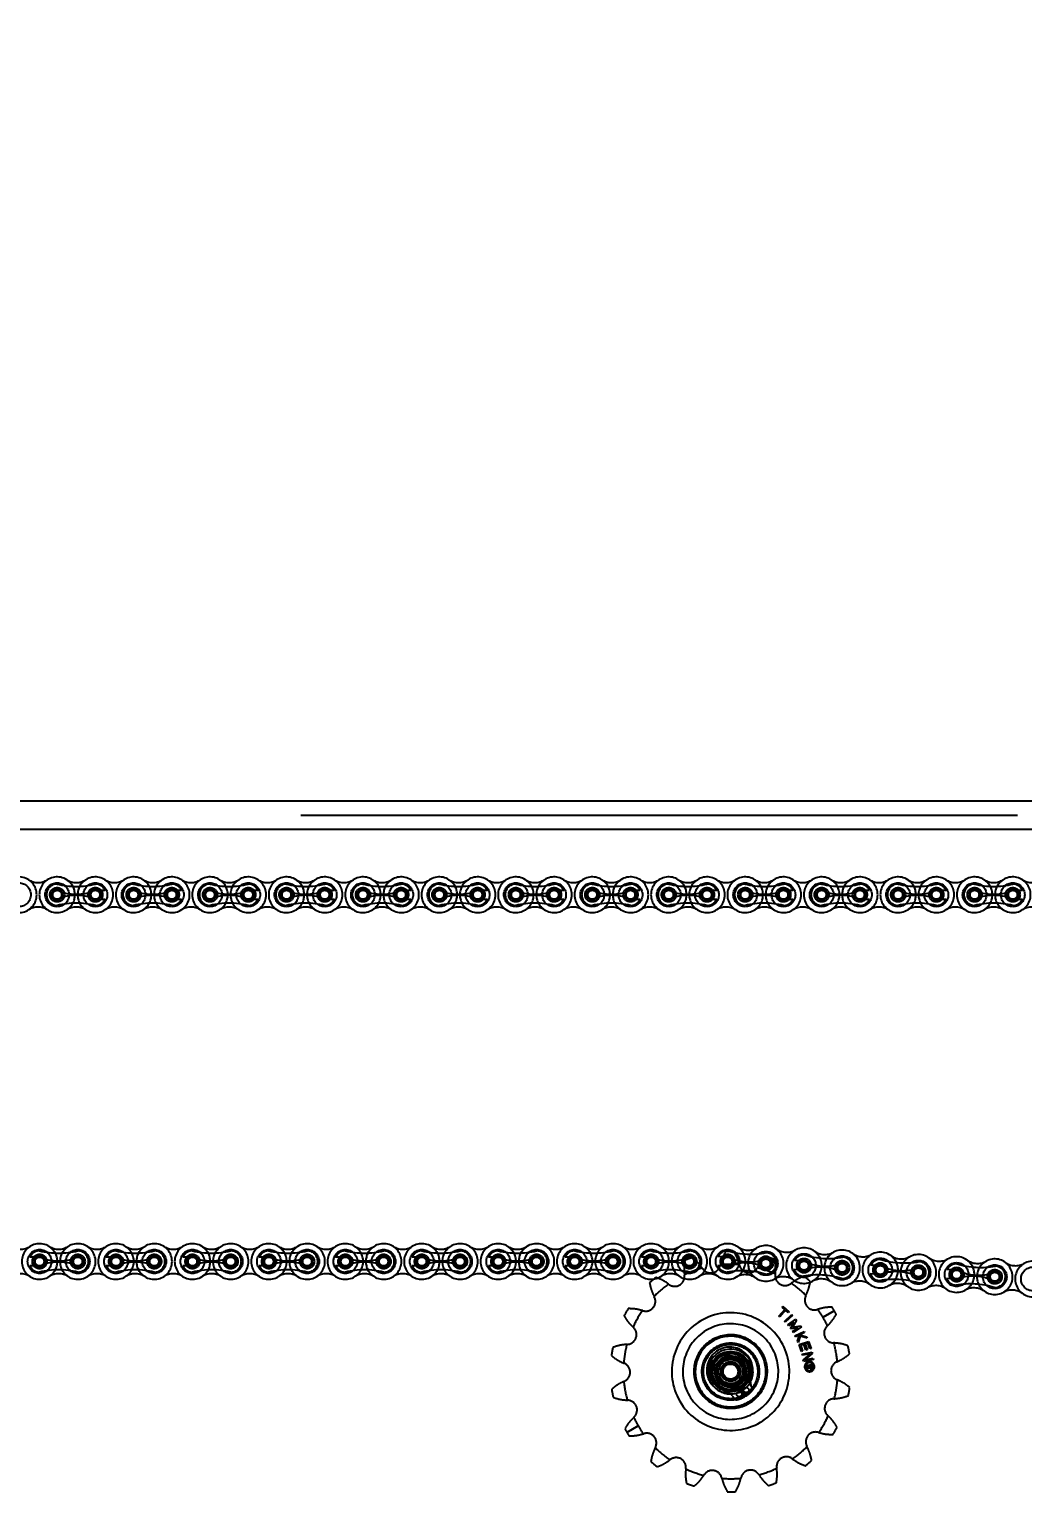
# Model space of a CAD drawing. Header units: metres. Extents: x 0 to 63075, y 0 to 44550.
# Drawn here: x 39749 to 40079.1, y 35036.8 to 35522.6 of the extents above; entities that cross this region are included whole.
import ezdxf

# ---------------------------------------------------------------- set-up
doc = ezdxf.new("R2010")
doc.units = ezdxf.units.M
doc.header["$LTSCALE"] = 75
doc.linetypes.add('HIDDEN2', pattern=[4.7625, 3.175, -1.5875])
for name, color, linetype in [('SDM', 7, 'Continuous'), ('SL4', 4, 'Continuous'), ('ST1', 7, 'HIDDEN2')]:
    doc.layers.add(name, color=color, linetype=linetype)
doc.styles.add('ROMANS', font='ROMANS.SHX')
doc.dimstyles.new('75___1-75', dxfattribs={"dimscale": 75, "dimtxt": 2.5, "dimasz": 2, "dimexe": 1.5, "dimexo": 1, "dimgap": 0.5, "dimtad": 1, "dimdec": 0, "dimzin": 12, "dimtxsty": 'ROMANS', "dimcen": 0, "dimclrd": 256, "dimclre": 256, "dimclrt": 3, "dimazin": 3, "dimtfac": 1, "dimtdec": 0, "dimtmove": 0, "dimatfit": 0, "dimfxl": 1, "dimlwd": -1, "dimlwe": -1, "dimarcsym": 0})

# ---------------------------------------------------------------- blocks, each defined once
blk = doc.blocks.new('*D31')
at = {"layer": 'Defpoints', "color": 0, "transparency": 16777216}
for p in [(35812.3, 35690.51), (35812.3, 35271.03), (40486.78, 35271.03)]:
    blk.add_point(p, dxfattribs=at)
at = {"layer": 'SDM', "transparency": 16777216}
for p, q in [((35812.3, 35346.03), (35812.3, 35803.01)), ((40486.78, 35346.03), (40486.78, 35803.01)), ((40336.78, 35690.51), (35962.3, 35690.51))]:
    blk.add_line(p, q, dxfattribs=at)
for points in [[(35962.3, 35715.51), (35962.3, 35665.51), (35812.3, 35690.51)], [(40336.78, 35715.51), (40336.78, 35665.51), (40486.78, 35690.51)]]:
    blk.add_solid(points, dxfattribs=at)
at = {"layer": 'SDM', "color": 3, "transparency": 16777216, "insert": (38149.54, 35821.76), "char_height": 187.5, "attachment_point": 5, "style": 'ROMANS'}
blk.add_mtext('4674', dxfattribs=at)
blk = doc.blocks.new('A$Ce03ead7b')
at = {"layer": 'SL4'}
for p, q in [((3669.71, 1725.35), (4614.72, 1725.35)), ((4619.71, 1715.83), (3669.71, 1715.83)), ((4168.45, 1541.42), (4171.2, 1540.56)), ((4164.2, 1537.51), (4166.32, 1539.47)), ((4170.98, 1530.16), (4168.22, 1531.02)), ((4175.22, 1534.07), (4173.1, 1532.11))]:
    blk.add_line(p, q, dxfattribs=at)
for radius in [6, 3, 2.5]:
    blk.add_circle((4169.71, 1535.79), radius, dxfattribs=at)
for start, end in [(72.6514, 132.6514), (12.6514, 72.6514), (132.6514, 192.6514), (312.6514, 12.6514), (192.6514, 252.6514), (252.6514, 312.6514)]:
    blk.add_arc((4169.71, 1535.79), 5, start, end, dxfattribs=at)
for points, knots in [([(4166.32, 1539.47), (4166.38, 1539.51), (4167.09, 1540.17), (4167.79, 1540.82), (4168.45, 1541.42)], [0, 0, 0, 0, 0.070201, 1, 1, 1, 1]), ([(4171.2, 1540.56), (4171.27, 1540.54), (4172.2, 1540.25), (4173.11, 1539.97), (4173.96, 1539.7)], [0, 0, 0, 0, 0.070201, 1, 1, 1, 1]), ([(4164.83, 1534.69), (4164.78, 1534.95), (4164.56, 1535.9), (4164.35, 1536.83), (4164.2, 1537.51)], [0, 0, 0, 0, 0.268634, 1, 1, 1, 1]), ([(4174.59, 1536.89), (4174.53, 1537.14), (4174.32, 1538.09), (4174.11, 1539.02), (4173.96, 1539.7)], [0, 0, 0, 0, 0.268634, 1, 1, 1, 1]), ([(4175.22, 1534.07), (4175.17, 1534.3), (4174.96, 1535.22), (4174.75, 1536.18), (4174.59, 1536.89)], [0, 0, 0, 0, 0.257551, 1, 1, 1, 1]), ([(4165.47, 1531.88), (4165.41, 1532.11), (4165.21, 1533.03), (4164.99, 1533.99), (4164.83, 1534.69)], [0, 0, 0, 0, 0.257551, 1, 1, 1, 1]), ([(4168.22, 1531.02), (4168.16, 1531.04), (4167.23, 1531.33), (4166.31, 1531.61), (4165.47, 1531.88)], [0, 0, 0, 0, 0.070201, 1, 1, 1, 1]), ([(4173.1, 1532.11), (4173.05, 1532.07), (4172.33, 1531.41), (4171.63, 1530.76), (4170.98, 1530.16)], [0, 0, 0, 0, 0.070201, 1, 1, 1, 1])]:
    blk.add_open_spline(points, degree=3, knots=knots, dxfattribs=at)
at = {"layer": 'ST1'}
for p, q in [((3669.71, 1720.59), (4669.71, 1720.59)), ((4669.71, 1715.83), (3669.71, 1715.83)), ((3959.78, 1695.67), (3961.91, 1695.67)), ((3959.78, 1692.71), (3961.91, 1692.71)), ((3985.18, 1695.67), (3987.31, 1695.67)), ((3985.18, 1692.71), (3987.31, 1692.71)), ((4010.58, 1695.67), (4012.71, 1695.67)), ((4010.58, 1692.71), (4012.71, 1692.71)), ((4035.98, 1695.67), (4038.11, 1695.67)), ((4035.98, 1692.71), (4038.11, 1692.71)), ((4061.38, 1695.67), (4063.51, 1695.67)), ((4061.38, 1692.71), (4063.51, 1692.71)), ((4086.78, 1695.67), (4088.91, 1695.67)), ((4086.78, 1692.71), (4088.91, 1692.71)), ((4112.18, 1695.67), (4114.31, 1695.67)), ((4112.18, 1692.71), (4114.31, 1692.71)), ((4137.58, 1695.67), (4139.71, 1695.67)), ((4137.58, 1692.71), (4139.71, 1692.71)), ((4162.98, 1695.67), (4165.11, 1695.67)), ((4162.98, 1692.71), (4165.11, 1692.71)), ((4188.38, 1695.67), (4190.51, 1695.67)), ((4188.38, 1692.71), (4190.51, 1692.71)), ((4213.78, 1695.67), (4215.91, 1695.67)), ((4213.78, 1692.71), (4215.91, 1692.71)), ((4239.18, 1695.67), (4241.31, 1695.67)), ((4239.18, 1692.71), (4241.31, 1692.71)), ((4264.58, 1695.67), (4266.71, 1695.67)), ((4264.58, 1692.71), (4266.71, 1692.71)), ((3939.02, 1573.83), (3936.9, 1573.83)), ((3939.02, 1570.88), (3936.9, 1570.88)), ((3964.42, 1573.83), (3962.3, 1573.83)), ((3964.42, 1570.88), (3962.3, 1570.88)), ((3989.82, 1573.83), (3987.7, 1573.83)), ((3989.82, 1570.88), (3987.7, 1570.88)), ((4015.22, 1573.83), (4013.1, 1573.83)), ((4015.22, 1570.88), (4013.1, 1570.88)), ((4040.62, 1573.83), (4038.5, 1573.83)), ((4040.62, 1570.88), (4038.5, 1570.88)), ((4066.02, 1573.83), (4063.9, 1573.83)), ((4066.02, 1570.88), (4063.9, 1570.88)), ((4091.42, 1573.83), (4089.3, 1573.83)), ((4091.42, 1570.88), (4089.3, 1570.88)), ((4116.82, 1573.83), (4114.7, 1573.83)), ((4116.82, 1570.88), (4114.7, 1570.88)), ((4142.22, 1573.83), (4140.1, 1573.83)), ((4142.22, 1570.88), (4140.1, 1570.88)), ((4167.55, 1570.94), (4165.43, 1571.04)), ((4167.69, 1573.88), (4165.57, 1573.99)), ((4180.01, 1572.11), (4178.62, 1570.27)), ((4181.8, 1573.86), (4181.08, 1573.16)), ((4192.9, 1569.58), (4190.78, 1569.71)), ((4193.07, 1572.53), (4190.95, 1572.65)), ((4218.43, 1571.04), (4216.31, 1571.17)), ((4243.78, 1569.56), (4241.66, 1569.68)), ((4218.25, 1568.1), (4216.13, 1568.22)), ((4243.61, 1566.61), (4241.49, 1566.74)), ((4185.77, 1554.21), (4187.71, 1556.4)), ((4188.01, 1556.14), (4186.07, 1553.94)), ((4186.84, 1557.18), (4187.11, 1557.48)), ((4187.71, 1556.4), (4186.84, 1557.18)), ((4187.11, 1557.48), (4189.16, 1555.67)), ((4188.89, 1555.36), (4188.01, 1556.14)), ((4189.16, 1555.67), (4188.89, 1555.36)), ((4200.42, 1553.82), (4204.16, 1556.01)), ((4204.16, 1556.01), (4200.42, 1553.82)), ((4186.07, 1553.94), (4185.77, 1554.21)), ((4187.58, 1552.45), (4190.05, 1554.71)), ((4187.86, 1552.15), (4187.58, 1552.45)), ((4190.32, 1554.41), (4187.86, 1552.15)), ((4188.69, 1551.26), (4191.41, 1553.2)), ((4188.92, 1550.93), (4188.69, 1551.26)), ((4190.77, 1552.25), (4188.92, 1550.93)), ((4189.58, 1550), (4190.77, 1552.25)), ((4189.61, 1549.97), (4189.58, 1550)), ((4192.12, 1550.36), (4189.61, 1549.97)), ((4190.05, 1554.71), (4190.32, 1554.41)), ((4190.27, 1549.04), (4192.12, 1550.36)), ((4191.64, 1552.88), (4190.32, 1550.5)), ((4190.32, 1550.5), (4192.99, 1550.98)), ((4193.22, 1550.66), (4190.5, 1548.71)), ((4191.41, 1553.2), (4191.64, 1552.88)), ((4192.99, 1550.98), (4193.22, 1550.66)), ((4190.5, 1548.71), (4190.27, 1549.04)), ((4191.11, 1547.64), (4194.12, 1549.11)), ((4191.29, 1547.28), (4191.11, 1547.64)), ((4192.27, 1547.76), (4191.29, 1547.28)), ((4191.97, 1545.88), (4192.54, 1547.68)), ((4192.19, 1545.43), (4191.97, 1545.88)), ((4192.87, 1547.59), (4192.19, 1545.43)), ((4192.54, 1547.68), (4192.27, 1547.76)), ((4192.48, 1544.73), (4195.65, 1545.79)), ((4194.29, 1548.75), (4192.76, 1548)), ((4192.76, 1548), (4194.98, 1547.35)), ((4195.2, 1546.9), (4192.87, 1547.59)), ((4194.12, 1549.11), (4194.29, 1548.75)), ((4195.39, 1545.28), (4194.45, 1544.97)), ((4194.98, 1547.35), (4195.2, 1546.9)), ((4196.05, 1543.33), (4195.39, 1545.28)), ((4195.65, 1545.79), (4196.43, 1543.46)), ((4180.25, 1541.97), (4179.83, 1541.73)), ((4179.83, 1541.73), (4180.25, 1541.97)), ((4193.26, 1542.4), (4192.48, 1544.73)), ((4194.06, 1544.84), (4193, 1544.48)), ((4193, 1544.48), (4193.65, 1542.53)), ((4193.65, 1542.53), (4193.26, 1542.4)), ((4193.48, 1541.58), (4196.77, 1542.2)), ((4193.55, 1541.18), (4193.48, 1541.58)), ((4196.21, 1541.69), (4193.55, 1541.18)), ((4193.85, 1539.61), (4196.21, 1541.69)), ((4194.72, 1542.89), (4194.06, 1544.84)), ((4196.85, 1541.74), (4194.43, 1539.67)), ((4194.45, 1544.97), (4195.11, 1543.02)), ((4195.11, 1543.02), (4194.72, 1542.89)), ((4196.43, 1543.46), (4196.05, 1543.33)), ((4196.77, 1542.2), (4196.85, 1541.74)), ((4175.56, 1538.57), (4176.44, 1538.99)), ((4176.44, 1538.99), (4175.56, 1538.57)), ((4193.94, 1539.16), (4193.85, 1539.61)), ((4197.23, 1539.79), (4193.94, 1539.16)), ((4194.43, 1539.67), (4197.15, 1540.19)), ((4194.93, 1537.96), (4196.88, 1538.14)), ((4194.96, 1537.64), (4194.93, 1537.96)), ((4195.79, 1537.71), (4194.96, 1537.64)), ((4194.98, 1536.93), (4195.82, 1537.44)), ((4195.02, 1536.53), (4194.98, 1536.93)), ((4195.89, 1537.07), (4195.02, 1536.53)), ((4195.82, 1537.44), (4195.79, 1537.71)), ((4196.59, 1537.79), (4196.1, 1537.75)), ((4196.1, 1537.75), (4196.14, 1537.31)), ((4196.44, 1536.78), (4196.41, 1537.09)), ((4196.41, 1537.09), (4196.43, 1536.78)), ((4196.63, 1537.36), (4196.59, 1537.79)), ((4196.88, 1538.14), (4196.94, 1537.41)), ((4197.15, 1540.19), (4197.23, 1539.79)), ((4162.98, 1532.59), (4163.86, 1533.01)), ((4163.86, 1533.01), (4162.98, 1532.59)), ((4176.98, 1530.16), (4176.46, 1531.4)), ((4159.6, 1529.85), (4159.18, 1529.61)), ((4159.18, 1529.61), (4159.6, 1529.85)), ((4170.26, 1527.76), (4171.08, 1526.7)), ((4174.36, 1527.39), (4172.71, 1530.36)), ((4172.99, 1530.53), (4174.79, 1527.64)), ((4135.27, 1515.57), (4139.01, 1517.76)), ((4139.01, 1517.76), (4135.27, 1515.57))]:
    blk.add_line(p, q, dxfattribs=at)
for centre, radius in [((3933.27, 1694.19), 3.96), ((3945.97, 1694.19), 3.96), ((3945.97, 1694.19), 2.4), ((3945.97, 1694.19), 1.84), ((3958.67, 1694.19), 3.96), ((3958.67, 1694.19), 2.4), ((3958.67, 1694.19), 1.85), ((3971.37, 1694.19), 3.96), ((3971.37, 1694.19), 2.4), ((3971.37, 1694.19), 1.85), ((3984.07, 1694.19), 3.96), ((3984.07, 1694.19), 2.4), ((3984.07, 1694.19), 1.85), ((3996.77, 1694.19), 3.96), ((3996.77, 1694.19), 2.4), ((3996.77, 1694.19), 1.84), ((4009.47, 1694.19), 3.96), ((4009.47, 1694.19), 2.4), ((4009.47, 1694.19), 1.85), ((4022.17, 1694.19), 3.96), ((4022.17, 1694.19), 2.4), ((4022.17, 1694.19), 1.85), ((4034.87, 1694.19), 3.96), ((4034.87, 1694.19), 2.4), ((4034.87, 1694.19), 1.85), ((4047.57, 1694.19), 3.96), ((4047.57, 1694.19), 2.4), ((4047.57, 1694.19), 1.85), ((4060.27, 1694.19), 3.96), ((4060.27, 1694.19), 2.4), ((4060.27, 1694.19), 1.84), ((4072.97, 1694.19), 3.96), ((4072.97, 1694.19), 2.4), ((4072.97, 1694.19), 1.84), ((4085.67, 1694.19), 3.96), ((4085.67, 1694.19), 2.4), ((4085.67, 1694.19), 1.85), ((4098.37, 1694.19), 3.96), ((4098.37, 1694.19), 2.4), ((4098.37, 1694.19), 1.85), ((4111.07, 1694.19), 3.96), ((4111.07, 1694.19), 2.4), ((4111.07, 1694.19), 1.84), ((4123.77, 1694.19), 3.96), ((4123.77, 1694.19), 2.4), ((4123.77, 1694.19), 1.85), ((4136.47, 1694.19), 3.96), ((4136.47, 1694.19), 2.4), ((4136.47, 1694.19), 1.84), ((4149.17, 1694.19), 3.96), ((4149.17, 1694.19), 2.4), ((4149.17, 1694.19), 1.84), ((4161.87, 1694.19), 3.96), ((4161.87, 1694.19), 2.4), ((4161.87, 1694.19), 1.85), ((4174.57, 1694.19), 3.96), ((4174.57, 1694.19), 2.4), ((4174.57, 1694.19), 1.85), ((4187.27, 1694.19), 3.96), ((4187.27, 1694.19), 2.4), ((4187.27, 1694.19), 1.84), ((4199.97, 1694.19), 3.96), ((4199.97, 1694.19), 2.4), ((4199.97, 1694.19), 1.84), ((4212.67, 1694.19), 3.96), ((4212.67, 1694.19), 2.4), ((4212.67, 1694.19), 1.85), ((4225.37, 1694.19), 3.96), ((4225.37, 1694.19), 2.4), ((4225.37, 1694.19), 1.84), ((4238.07, 1694.19), 3.96), ((4238.07, 1694.19), 2.4), ((4238.07, 1694.19), 1.85), ((4250.77, 1694.19), 3.96), ((4250.77, 1694.19), 2.4), ((4250.77, 1694.19), 1.85), ((4263.47, 1694.19), 3.96), ((4263.47, 1694.19), 2.4), ((4263.47, 1694.19), 1.84), ((3945.97, 1694.19), 1.48), ((3958.67, 1694.19), 1.48), ((3971.37, 1694.19), 1.48), ((3984.07, 1694.19), 1.48), ((3996.77, 1694.19), 1.48), ((4009.47, 1694.19), 1.48), ((4022.17, 1694.19), 1.48), ((4034.87, 1694.19), 1.48), ((4047.57, 1694.19), 1.48), ((4060.27, 1694.19), 1.48), ((4072.97, 1694.19), 1.48), ((4085.67, 1694.19), 1.48), ((4098.37, 1694.19), 1.48), ((4111.07, 1694.19), 1.48), ((4123.77, 1694.19), 1.48), ((4136.47, 1694.19), 1.48), ((4149.17, 1694.19), 1.48), ((4161.87, 1694.19), 1.48), ((4174.57, 1694.19), 1.48), ((4187.27, 1694.19), 1.48), ((4199.97, 1694.19), 1.48), ((4212.67, 1694.19), 1.48), ((4225.37, 1694.19), 1.48), ((4238.07, 1694.19), 1.48), ((4250.77, 1694.19), 1.48), ((4263.47, 1694.19), 1.48), ((3940.13, 1572.35), 3.96), ((3940.13, 1572.35), 2.4), ((3952.83, 1572.35), 3.96), ((3952.83, 1572.35), 2.4), ((3965.53, 1572.35), 3.96), ((3965.53, 1572.35), 2.4), ((3978.23, 1572.35), 3.96), ((3978.23, 1572.35), 2.4), ((3990.93, 1572.35), 3.96), ((3990.93, 1572.35), 2.4), ((4003.63, 1572.35), 3.96), ((4003.63, 1572.35), 2.4), ((4016.33, 1572.35), 3.96), ((4016.33, 1572.35), 2.4), ((4029.03, 1572.35), 3.96), ((4029.03, 1572.35), 2.4), ((4041.73, 1572.35), 3.96), ((4041.73, 1572.35), 2.4), ((4054.43, 1572.35), 3.96), ((4054.43, 1572.35), 2.4), ((4067.13, 1572.35), 3.96), ((4067.13, 1572.35), 2.4), ((4079.83, 1572.35), 3.96), ((4079.83, 1572.35), 2.4), ((4092.53, 1572.35), 3.96), ((4092.53, 1572.35), 2.4), ((4105.23, 1572.35), 3.96), ((4105.23, 1572.35), 2.4), ((4117.93, 1572.35), 3.96), ((4117.93, 1572.35), 2.4), ((4130.63, 1572.35), 3.96), ((4130.63, 1572.35), 2.4), ((4143.33, 1572.35), 3.96), ((4143.33, 1572.35), 2.4), ((4156.03, 1572.35), 3.96), ((4156.03, 1572.35), 2.4), ((4168.73, 1572.35), 3.96), ((4168.73, 1572.35), 2.4), ((4181.41, 1571.73), 3.96), ((4194.09, 1570.99), 3.96), ((3940.13, 1572.35), 1.85), ((3940.13, 1572.35), 1.48), ((3952.83, 1572.35), 1.84), ((3952.83, 1572.35), 1.48), ((3965.53, 1572.35), 1.85), ((3965.53, 1572.35), 1.48), ((3978.23, 1572.35), 1.85), ((3978.23, 1572.35), 1.48), ((3990.93, 1572.35), 1.85), ((3990.93, 1572.35), 1.48), ((4003.63, 1572.35), 1.85), ((4003.63, 1572.35), 1.48), ((4016.33, 1572.35), 1.85), ((4016.33, 1572.35), 1.48), ((4029.03, 1572.35), 1.84), ((4029.03, 1572.35), 1.48), ((4041.73, 1572.35), 1.85), ((4041.73, 1572.35), 1.48), ((4054.43, 1572.35), 1.85), ((4054.43, 1572.35), 1.48), ((4067.13, 1572.35), 1.85), ((4067.13, 1572.35), 1.48), ((4079.83, 1572.35), 1.84), ((4079.83, 1572.35), 1.48), ((4092.53, 1572.35), 1.85), ((4092.53, 1572.35), 1.48), ((4105.23, 1572.35), 1.84), ((4105.23, 1572.35), 1.48), ((4117.93, 1572.35), 1.84), ((4117.93, 1572.35), 1.48), ((4130.63, 1572.35), 1.85), ((4130.63, 1572.35), 1.48), ((4143.33, 1572.35), 1.85), ((4143.33, 1572.35), 1.48), ((4156.03, 1572.35), 1.84), ((4156.03, 1572.35), 1.48), ((4168.73, 1572.35), 1.85), ((4168.73, 1572.35), 1.48), ((4181.41, 1571.73), 2.4), ((4181.41, 1571.73), 1.85), ((4181.41, 1571.73), 1.48), ((4194.09, 1570.99), 2.4), ((4194.09, 1570.99), 1.84), ((4194.09, 1570.99), 1.48), ((4206.77, 1570.25), 3.96), ((4206.77, 1570.25), 2.4), ((4206.77, 1570.25), 1.84), ((4206.77, 1570.25), 1.48), ((4219.45, 1569.51), 3.96), ((4219.45, 1569.51), 2.4), ((4219.45, 1569.51), 1.84), ((4219.45, 1569.51), 1.48), ((4232.12, 1568.76), 3.96), ((4232.12, 1568.76), 2.4), ((4232.12, 1568.76), 1.85), ((4232.12, 1568.76), 1.48), ((4244.8, 1568.02), 3.96), ((4244.8, 1568.02), 2.4), ((4244.8, 1568.02), 1.84), ((4244.8, 1568.02), 1.48), ((4257.48, 1567.28), 3.96), ((4257.48, 1567.28), 2.4), ((4270.16, 1566.54), 3.96), ((4257.48, 1567.28), 1.84), ((4257.48, 1567.28), 1.48), ((4169.71, 1535.79), 9.53), ((4169.71, 1535.79), 9.02), ((4169.71, 1535.79), 6.72), ((4169.71, 1535.79), 6.72), ((4169.71, 1535.79), 6.48), ((4169.71, 1535.79), 6.2), ((4169.71, 1535.79), 5.98), ((4169.71, 1535.79), 5.25), ((4169.71, 1535.79), 5.25), ((4169.71, 1535.79), 4.5), ((4169.71, 1535.79), 4), ((4169.71, 1535.79), 3.25), ((4169.71, 1535.79), 3.25), ((4169.71, 1535.79), 3.2), ((4172.57, 1528.26), 0.85), ((4174.89, 1529.63), 0.85)]:
    blk.add_circle(centre, radius, dxfattribs=at)
for centre, radius, start, end in [((3933.27, 1694.19), 5.92, 237.5667, 122.4333), ((3939.62, 1704.18), 5.92, 237.5667, 302.4333), ((3945.97, 1694.19), 5.92, 57.5667, 302.4333), ((3945.97, 1694.19), 3.55, 90, 270), ((3952.32, 1723.29), 26.32, 256.0401, 283.9599), ((3952.32, 1704.18), 5.92, 237.5667, 302.4333), ((3945.97, 1694.19), 5.92, 302.4332, 57.5668), ((3958.67, 1694.19), 5.92, 122.4332, 237.5668), ((3958.67, 1694.19), 5.92, 237.5667, 122.4333), ((3958.67, 1694.19), 3.55, 24.5534, 90), ((3965.02, 1704.18), 5.92, 237.5667, 302.4333), ((3971.37, 1694.19), 5.92, 57.5667, 302.4333), ((3971.37, 1694.19), 3.55, 90, 270), ((3977.72, 1723.29), 26.32, 256.0401, 283.9599), ((3977.72, 1704.18), 5.92, 237.5667, 302.4333), ((3971.37, 1694.19), 5.92, 302.4332, 57.5668), ((3984.07, 1694.19), 5.92, 122.4332, 237.5668), ((3984.07, 1694.19), 5.92, 237.5667, 122.4333), ((3984.07, 1694.19), 3.55, 24.5534, 90), ((3990.42, 1704.18), 5.92, 237.5667, 302.4333), ((3996.77, 1694.19), 5.92, 57.5667, 302.4333), ((3996.77, 1694.19), 3.55, 90, 270), ((4003.12, 1723.29), 26.32, 256.0401, 283.9599), ((4003.12, 1704.18), 5.92, 237.5667, 302.4333), ((3996.77, 1694.19), 5.92, 302.4332, 57.5668), ((4009.47, 1694.19), 5.92, 122.4332, 237.5668), ((4009.47, 1694.19), 5.92, 237.5667, 122.4333), ((4009.47, 1694.19), 3.55, 24.5534, 90), ((4015.82, 1704.18), 5.92, 237.5667, 302.4333), ((4022.17, 1694.19), 5.92, 57.5667, 302.4333), ((4022.17, 1694.19), 3.55, 90, 270), ((4028.52, 1723.29), 26.32, 256.0401, 283.9599), ((4028.52, 1704.18), 5.92, 237.5667, 302.4333), ((4022.17, 1694.19), 5.92, 302.4332, 57.5668), ((4034.87, 1694.19), 5.92, 122.4332, 237.5668), ((4034.87, 1694.19), 5.92, 237.5667, 122.4333), ((4034.87, 1694.19), 3.55, 24.5534, 90), ((4041.22, 1704.18), 5.92, 237.5667, 302.4333), ((4047.57, 1694.19), 5.92, 57.5667, 302.4333), ((4047.57, 1694.19), 3.55, 90, 270), ((4053.92, 1723.29), 26.32, 256.0401, 283.9599), ((4053.92, 1704.18), 5.92, 237.5667, 302.4333), ((4047.57, 1694.19), 5.92, 302.4332, 57.5668), ((4060.27, 1694.19), 5.92, 122.4332, 237.5668), ((4060.27, 1694.19), 5.92, 237.5667, 122.4333), ((4060.27, 1694.19), 3.55, 24.5534, 90), ((4066.62, 1704.18), 5.92, 237.5667, 302.4333), ((4072.97, 1694.19), 5.92, 57.5667, 302.4333), ((4072.97, 1694.19), 3.55, 90, 270), ((4079.32, 1723.29), 26.32, 256.0401, 283.9599), ((4079.32, 1704.18), 5.92, 237.5667, 302.4333), ((4072.97, 1694.19), 5.92, 302.4332, 57.5668), ((4085.67, 1694.19), 5.92, 122.4332, 237.5668), ((4085.67, 1694.19), 5.92, 237.5667, 122.4333), ((4085.67, 1694.19), 3.55, 24.5534, 90), ((4092.02, 1704.18), 5.92, 237.5667, 302.4333), ((4098.37, 1694.19), 5.92, 57.5667, 302.4333), ((4098.37, 1694.19), 3.55, 90, 270), ((4104.72, 1723.29), 26.32, 256.0401, 283.9599), ((4104.72, 1704.18), 5.92, 237.5667, 302.4333), ((4098.37, 1694.19), 5.92, 302.4332, 57.5668), ((4111.07, 1694.19), 5.92, 122.4332, 237.5668), ((4111.07, 1694.19), 5.92, 237.5667, 122.4333), ((4111.07, 1694.19), 3.55, 24.5534, 90), ((4117.42, 1704.18), 5.92, 237.5667, 302.4333), ((4123.77, 1694.19), 5.92, 57.5667, 302.4333), ((4123.77, 1694.19), 3.55, 90, 270), ((4130.12, 1723.29), 26.32, 256.0401, 283.9599), ((4130.12, 1704.18), 5.92, 237.5667, 302.4333), ((4123.77, 1694.19), 5.92, 302.4332, 57.5668), ((4136.47, 1694.19), 5.92, 122.4332, 237.5668), ((4136.47, 1694.19), 5.92, 237.5667, 122.4333), ((4136.47, 1694.19), 3.55, 24.5534, 90), ((4142.82, 1704.18), 5.92, 237.5667, 302.4333), ((4149.17, 1694.19), 5.92, 57.5667, 302.4333), ((4149.17, 1694.19), 3.55, 90, 270), ((4155.52, 1723.29), 26.32, 256.0401, 283.9599), ((4155.52, 1704.18), 5.92, 237.5667, 302.4333), ((4149.17, 1694.19), 5.92, 302.4332, 57.5668), ((4161.87, 1694.19), 5.92, 122.4332, 237.5668), ((4161.87, 1694.19), 5.92, 237.5667, 122.4333), ((4161.87, 1694.19), 3.55, 24.5534, 90), ((4168.22, 1704.18), 5.92, 237.5667, 302.4333), ((4174.57, 1694.19), 5.92, 57.5667, 302.4333), ((4174.57, 1694.19), 3.55, 90, 270), ((4180.92, 1723.29), 26.32, 256.0401, 283.9599), ((4180.92, 1704.18), 5.92, 237.5667, 302.4333), ((4174.57, 1694.19), 5.92, 302.4332, 57.5668), ((4187.27, 1694.19), 5.92, 122.4332, 237.5668), ((4187.27, 1694.19), 5.92, 237.5667, 122.4333), ((4187.27, 1694.19), 3.55, 24.5534, 90), ((4193.62, 1704.18), 5.92, 237.5667, 302.4333), ((4199.97, 1694.19), 5.92, 57.5667, 302.4333), ((4199.97, 1694.19), 3.55, 90, 270), ((4206.32, 1723.29), 26.32, 256.0401, 283.9599), ((4206.32, 1704.18), 5.92, 237.5667, 302.4333), ((4199.97, 1694.19), 5.92, 302.4332, 57.5668), ((4212.67, 1694.19), 5.92, 122.4332, 237.5668), ((4212.67, 1694.19), 5.92, 237.5667, 122.4333), ((4212.67, 1694.19), 3.55, 24.5534, 90), ((4219.02, 1704.18), 5.92, 237.5667, 302.4333), ((4225.37, 1694.19), 5.92, 57.5667, 302.4333), ((4225.37, 1694.19), 3.55, 90, 270), ((4231.72, 1723.29), 26.32, 256.0401, 283.9599), ((4231.72, 1704.18), 5.92, 237.5667, 302.4333), ((4225.37, 1694.19), 5.92, 302.4332, 57.5668), ((4238.07, 1694.19), 5.92, 122.4332, 237.5668), ((4238.07, 1694.19), 5.92, 237.5667, 122.4333), ((4238.07, 1694.19), 3.55, 24.5534, 90), ((4244.42, 1704.18), 5.92, 237.5667, 302.4333), ((4250.77, 1694.19), 5.92, 57.5667, 302.4333), ((4250.77, 1694.19), 3.55, 90, 270), ((4257.12, 1723.29), 26.32, 256.0401, 283.9599), ((4257.12, 1704.18), 5.92, 237.5667, 302.4333), ((4250.77, 1694.19), 5.92, 302.4332, 57.5668), ((4263.47, 1694.19), 5.92, 122.4332, 237.5668), ((4263.47, 1694.19), 5.92, 237.5667, 122.4333), ((4263.47, 1694.19), 3.55, 24.5534, 90), ((4269.82, 1704.18), 5.92, 237.5667, 302.4333), ((3952.32, 1665.09), 26.32, 76.0401, 103.9599), ((3952.32, 1710.54), 16.17, 252.993, 287.007), ((3952.32, 1677.84), 16.17, 72.993, 107.007), ((3958.67, 1694.19), 3.55, 270, 335.4466), ((3977.72, 1665.09), 26.32, 76.0401, 103.9599), ((3977.72, 1710.54), 16.17, 252.993, 287.007), ((3977.72, 1677.84), 16.17, 72.993, 107.007), ((3984.07, 1694.19), 3.55, 270, 335.4466), ((4003.12, 1665.09), 26.32, 76.0401, 103.9599), ((4003.12, 1710.54), 16.17, 252.993, 287.007), ((4003.12, 1677.84), 16.17, 72.993, 107.007), ((4009.47, 1694.19), 3.55, 270, 335.4466), ((4028.52, 1665.09), 26.32, 76.0401, 103.9599), ((4028.52, 1710.54), 16.17, 252.993, 287.007), ((4028.52, 1677.84), 16.17, 72.993, 107.007), ((4034.87, 1694.19), 3.55, 270, 335.4466), ((4053.92, 1665.09), 26.32, 76.0401, 103.9599), ((4053.92, 1710.54), 16.17, 252.993, 287.007), ((4053.92, 1677.84), 16.17, 72.993, 107.007), ((4060.27, 1694.19), 3.55, 270, 335.4466), ((4079.32, 1665.09), 26.32, 76.0401, 103.9599), ((4079.32, 1710.54), 16.17, 252.993, 287.007), ((4079.32, 1677.84), 16.17, 72.993, 107.007), ((4085.67, 1694.19), 3.55, 270, 335.4466), ((4104.72, 1665.09), 26.32, 76.0401, 103.9599), ((4104.72, 1710.54), 16.17, 252.993, 287.007), ((4104.72, 1677.84), 16.17, 72.993, 107.007), ((4111.07, 1694.19), 3.55, 270, 335.4466), ((4130.12, 1665.09), 26.32, 76.0401, 103.9599), ((4130.12, 1710.54), 16.17, 252.993, 287.007), ((4130.12, 1677.84), 16.17, 72.993, 107.007), ((4136.47, 1694.19), 3.55, 270, 335.4466), ((4155.52, 1665.09), 26.32, 76.0401, 103.9599), ((4155.52, 1710.54), 16.17, 252.993, 287.007), ((4155.52, 1677.84), 16.17, 72.993, 107.007), ((4161.87, 1694.19), 3.55, 270, 335.4466), ((4180.92, 1665.09), 26.32, 76.0401, 103.9599), ((4180.92, 1710.54), 16.17, 252.993, 287.007), ((4180.92, 1677.84), 16.17, 72.993, 107.007), ((4187.27, 1694.19), 3.55, 270, 335.4466), ((4206.32, 1665.09), 26.32, 76.0401, 103.9599), ((4206.32, 1710.54), 16.17, 252.993, 287.007), ((4206.32, 1677.84), 16.17, 72.993, 107.007), ((4212.67, 1694.19), 3.55, 270, 335.4466), ((4231.72, 1665.09), 26.32, 76.0401, 103.9599), ((4231.72, 1710.54), 16.17, 252.993, 287.007), ((4231.72, 1677.84), 16.17, 72.993, 107.007), ((4238.07, 1694.19), 3.55, 270, 335.4466), ((4257.12, 1665.09), 26.32, 76.0401, 103.9599), ((4257.12, 1710.54), 16.17, 252.993, 287.007), ((4257.12, 1677.84), 16.17, 72.993, 107.007), ((4263.47, 1694.19), 3.55, 270, 335.4466), ((3939.62, 1684.2), 5.92, 57.5667, 122.4333), ((3952.32, 1684.2), 5.92, 57.5667, 122.4333), ((3965.02, 1684.2), 5.92, 57.5667, 122.4333), ((3977.72, 1684.2), 5.92, 57.5667, 122.4333), ((3990.42, 1684.2), 5.92, 57.5667, 122.4333), ((4003.12, 1684.2), 5.92, 57.5667, 122.4333), ((4015.82, 1684.2), 5.92, 57.5667, 122.4333), ((4028.52, 1684.2), 5.92, 57.5667, 122.4333), ((4041.22, 1684.2), 5.92, 57.5667, 122.4333), ((4053.92, 1684.2), 5.92, 57.5667, 122.4333), ((4066.62, 1684.2), 5.92, 57.5667, 122.4333), ((4079.32, 1684.2), 5.92, 57.5667, 122.4333), ((4092.02, 1684.2), 5.92, 57.5667, 122.4333), ((4104.72, 1684.2), 5.92, 57.5667, 122.4333), ((4117.42, 1684.2), 5.92, 57.5667, 122.4333), ((4130.12, 1684.2), 5.92, 57.5667, 122.4333), ((4142.82, 1684.2), 5.92, 57.5667, 122.4333), ((4155.52, 1684.2), 5.92, 57.5667, 122.4333), ((4168.22, 1684.2), 5.92, 57.5667, 122.4333), ((4180.92, 1684.2), 5.92, 57.5667, 122.4333), ((4193.62, 1684.2), 5.92, 57.5667, 122.4333), ((4206.32, 1684.2), 5.92, 57.5667, 122.4333), ((4219.02, 1684.2), 5.92, 57.5667, 122.4333), ((4231.72, 1684.2), 5.92, 57.5667, 122.4333), ((4244.42, 1684.2), 5.92, 57.5667, 122.4333), ((4257.12, 1684.2), 5.92, 57.5667, 122.4333), ((4269.82, 1684.2), 5.92, 57.5667, 122.4333), ((3933.78, 1582.35), 5.92, 237.5667, 302.4333), ((3940.13, 1572.35), 5.92, 57.5667, 302.4333), ((3940.13, 1572.35), 3.55, 90, 155.4466), ((3946.48, 1601.45), 26.32, 256.0401, 283.9599), ((3946.48, 1582.35), 5.92, 237.5667, 302.4333), ((3940.13, 1572.35), 5.92, 302.4332, 57.5668), ((3952.83, 1572.35), 5.92, 122.4332, 237.5668), ((3952.83, 1572.35), 5.92, 237.5667, 122.4333), ((3952.83, 1572.35), 3.55, 270, 90), ((3959.18, 1582.35), 5.92, 237.5667, 302.4333), ((3965.53, 1572.35), 5.92, 57.5667, 302.4333), ((3965.53, 1572.35), 3.55, 90, 155.4466), ((3971.88, 1601.45), 26.32, 256.0401, 283.9599), ((3971.88, 1582.35), 5.92, 237.5667, 302.4333), ((3965.53, 1572.35), 5.92, 302.4332, 57.5668), ((3978.23, 1572.35), 5.92, 122.4332, 237.5668), ((3978.23, 1572.35), 5.92, 237.5667, 122.4333), ((3978.23, 1572.35), 3.55, 270, 90), ((3984.58, 1582.35), 5.92, 237.5667, 302.4333), ((3990.93, 1572.35), 5.92, 57.5667, 302.4333), ((3990.93, 1572.35), 3.55, 90, 155.4466), ((3997.28, 1601.45), 26.32, 256.0401, 283.9599), ((3997.28, 1582.35), 5.92, 237.5667, 302.4333), ((3990.93, 1572.35), 5.92, 302.4332, 57.5668), ((4003.63, 1572.35), 5.92, 122.4332, 237.5668), ((4003.63, 1572.35), 5.92, 237.5667, 122.4333), ((4003.63, 1572.35), 3.55, 270, 90), ((4009.98, 1582.35), 5.92, 237.5667, 302.4333), ((4016.33, 1572.35), 5.92, 57.5667, 302.4333), ((4016.33, 1572.35), 3.55, 90, 155.4466), ((4022.68, 1601.45), 26.32, 256.0401, 283.9599), ((4022.68, 1582.35), 5.92, 237.5667, 302.4333), ((4016.33, 1572.35), 5.92, 302.4332, 57.5668), ((4029.03, 1572.35), 5.92, 122.4332, 237.5668), ((4029.03, 1572.35), 5.92, 237.5667, 122.4333), ((4029.03, 1572.35), 3.55, 270, 90), ((4035.38, 1582.35), 5.92, 237.5667, 302.4333), ((4041.73, 1572.35), 5.92, 57.5667, 302.4333), ((4041.73, 1572.35), 3.55, 90, 155.4466), ((4048.08, 1601.45), 26.32, 256.0401, 283.9599), ((4048.08, 1582.35), 5.92, 237.5667, 302.4333), ((4041.73, 1572.35), 5.92, 302.4332, 57.5668), ((4054.43, 1572.35), 5.92, 122.4332, 237.5668), ((4054.43, 1572.35), 5.92, 237.5667, 122.4333), ((4054.43, 1572.35), 3.55, 270, 90), ((4060.78, 1582.35), 5.92, 237.5667, 302.4333), ((4067.13, 1572.35), 5.92, 57.5667, 302.4333), ((4067.13, 1572.35), 3.55, 90, 155.4466), ((4073.48, 1601.45), 26.32, 256.0401, 283.9599), ((4073.48, 1582.35), 5.92, 237.5667, 302.4333), ((4067.13, 1572.35), 5.92, 302.4332, 57.5668), ((4079.83, 1572.35), 5.92, 122.4332, 237.5668), ((4079.83, 1572.35), 5.92, 237.5667, 122.4333), ((4079.83, 1572.35), 3.55, 270, 90), ((4086.18, 1582.35), 5.92, 237.5667, 302.4333), ((4092.53, 1572.35), 5.92, 57.5667, 302.4333), ((4092.53, 1572.35), 3.55, 90, 155.4466), ((4098.88, 1601.45), 26.32, 256.0401, 283.9599), ((4098.88, 1582.35), 5.92, 237.5667, 302.4333), ((4092.53, 1572.35), 5.92, 302.4332, 57.5668), ((4105.23, 1572.35), 5.92, 122.4332, 237.5668), ((4105.23, 1572.35), 5.92, 237.5667, 122.4333), ((4105.23, 1572.35), 3.55, 270, 90), ((4111.58, 1582.35), 5.92, 237.5667, 302.4333), ((4117.93, 1572.35), 5.92, 57.5667, 302.4333), ((4117.93, 1572.35), 3.55, 90, 155.4466), ((4124.28, 1601.45), 26.32, 256.0401, 283.9599), ((4124.28, 1582.35), 5.92, 237.5667, 302.4333), ((4117.93, 1572.35), 5.92, 302.4332, 57.5668), ((4130.63, 1572.35), 5.92, 122.4332, 237.5668), ((4130.63, 1572.35), 5.92, 237.5667, 122.4333), ((4130.63, 1572.35), 3.55, 270, 90), ((4136.98, 1582.35), 5.92, 237.5667, 302.4333), ((4143.33, 1572.35), 5.92, 57.5667, 302.4333), ((4143.33, 1572.35), 3.55, 90, 155.4466), ((4149.68, 1601.45), 26.32, 256.0401, 283.9599), ((4149.68, 1582.35), 5.92, 237.5667, 302.4333), ((4143.33, 1572.35), 5.92, 302.4332, 57.5668), ((4156.03, 1572.35), 5.92, 122.4332, 237.5668), ((4156.03, 1572.35), 5.92, 237.5667, 122.4333), ((4156.03, 1572.35), 3.55, 270, 90), ((4162.38, 1582.35), 5.92, 237.5667, 302.4333), ((4168.73, 1572.35), 5.92, 54.7572, 299.6238), ((4168.73, 1572.35), 3.55, 87.1905, 152.6372), ((4169.71, 1535.79), 39.94, 88.4469, 92.3828), ((4176.5, 1601.11), 26.32, 253.2307, 281.1504), ((4168.73, 1572.35), 5.92, 299.6239, 54.7572), ((4175.56, 1582.02), 5.92, 234.7572, 299.6238), ((4181.41, 1571.73), 5.92, 119.6238, 234.7573), ((4181.41, 1571.73), 5.92, 234.7572, 119.6238), ((4181.41, 1571.73), 3.55, 267.1905, 87.1905), ((4188.33, 1581.34), 5.92, 234.215, 299.0816), ((4194.09, 1570.99), 5.92, 54.215, 299.0816), ((4194.09, 1570.99), 3.55, 86.6483, 152.095), ((4202.13, 1599.67), 26.32, 252.6885, 280.6082), ((4194.09, 1570.99), 5.92, 299.0816, 54.2151), ((4201.01, 1580.59), 5.92, 234.215, 299.0816), ((4206.77, 1570.25), 5.92, 119.0816, 234.2151), ((4206.77, 1570.25), 5.92, 234.215, 119.0816), ((4213.69, 1579.85), 5.92, 234.215, 299.0816), ((4219.45, 1569.51), 5.92, 54.215, 299.0816), ((4219.45, 1569.51), 5.92, 299.0816, 54.2151), ((4226.37, 1579.11), 5.92, 234.215, 299.0816), ((4232.12, 1568.76), 5.92, 234.215, 119.0816), ((3940.13, 1572.35), 3.55, 204.5534, 270), ((3946.48, 1543.26), 26.32, 76.0401, 103.9599), ((3946.48, 1588.71), 16.17, 252.993, 287.007), ((3946.48, 1556), 16.17, 72.993, 107.007), ((3965.53, 1572.35), 3.55, 204.5534, 270), ((3971.88, 1543.26), 26.32, 76.0401, 103.9599), ((3971.88, 1588.71), 16.17, 252.993, 287.007), ((3971.88, 1556), 16.17, 72.993, 107.007), ((3990.93, 1572.35), 3.55, 204.5534, 270), ((3997.28, 1543.26), 26.32, 76.0401, 103.9599), ((3997.28, 1588.71), 16.17, 252.993, 287.007), ((3997.28, 1556), 16.17, 72.993, 107.007), ((4016.33, 1572.35), 3.55, 204.5534, 270), ((4022.68, 1543.26), 26.32, 76.0401, 103.9599), ((4022.68, 1588.71), 16.17, 252.993, 287.007), ((4022.68, 1556), 16.17, 72.993, 107.007), ((4041.73, 1572.35), 3.55, 204.5534, 270), ((4048.08, 1543.26), 26.32, 76.0401, 103.9599), ((4048.08, 1588.71), 16.17, 252.993, 287.007), ((4048.08, 1556), 16.17, 72.993, 107.007), ((4067.13, 1572.35), 3.55, 204.5534, 270), ((4073.48, 1543.26), 26.32, 76.0401, 103.9599), ((4073.48, 1588.71), 16.17, 252.993, 287.007), ((4073.48, 1556), 16.17, 72.993, 107.007), ((4092.53, 1572.35), 3.55, 204.5534, 270), ((4098.88, 1543.26), 26.32, 76.0401, 103.9599), ((4098.88, 1588.71), 16.17, 252.993, 287.007), ((4098.88, 1556), 16.17, 72.993, 107.007), ((4117.93, 1572.35), 3.55, 204.5534, 270), ((4124.28, 1543.26), 26.32, 76.0401, 103.9599), ((4124.28, 1588.71), 16.17, 252.993, 287.007), ((4124.28, 1556), 16.17, 72.993, 107.007), ((4143.33, 1572.35), 3.55, 204.5534, 270), ((4149.68, 1543.26), 26.32, 76.0401, 103.9599), ((4149.68, 1588.71), 16.17, 252.993, 287.007), ((4149.68, 1556), 16.17, 72.993, 107.007), ((4169.71, 1535.79), 35.61, 105.3155, 115.5142), ((4169.71, 1535.79), 35.61, 105.3155, 115.5142), ((4169.71, 1535.79), 39.94, 108.4469, 112.3828), ((4147.46, 1561.66), 15.39, 32.9148, 33.3971), ((4163.1, 1571.78), 3.24, 212.9148, 347.9148), ((4168.73, 1572.35), 3.55, 201.7439, 267.1905), ((4181.31, 1567.88), 15.39, 167.4325, 167.9148), ((4169.71, 1535.79), 35.61, 85.3155, 95.5142), ((4169.71, 1535.79), 35.61, 85.3155, 95.5142), ((4174.27, 1555.71), 16.17, 70.1835, 104.1975), ((4175.87, 1588.38), 16.17, 250.1835, 284.1975), ((4157.65, 1567.71), 15.39, 12.9148, 13.3971), ((4175.81, 1571.88), 3.24, 192.9148, 327.9148), ((4191.59, 1561.98), 15.39, 147.4325, 147.9148), ((4169.71, 1535.79), 35.61, 65.3155, 75.5142), ((4169.71, 1535.79), 35.61, 65.3155, 75.5142), ((4169.71, 1535.79), 39.94, 68.4469, 72.3828), ((4194.09, 1570.99), 3.55, 201.2017, 266.6483), ((4199.47, 1554.29), 16.17, 69.6413, 103.6553), ((4201.38, 1586.94), 16.17, 249.6413, 283.6553), ((4206.77, 1570.25), 3.55, 266.6483, 86.6483), ((4219.45, 1569.51), 3.55, 86.6483, 152.095), ((4227.49, 1598.18), 26.32, 252.6885, 280.6082), ((4226.74, 1585.46), 16.17, 249.6413, 283.6553), ((4232.12, 1568.76), 5.92, 119.0816, 234.2151), ((4232.12, 1568.76), 3.55, 266.6483, 86.6483), ((4239.05, 1578.37), 5.92, 234.215, 299.0816), ((4244.8, 1568.02), 5.92, 54.215, 299.0816), ((4244.8, 1568.02), 3.55, 86.6483, 152.095), ((4252.84, 1596.7), 26.32, 252.6885, 280.6082), ((4244.8, 1568.02), 5.92, 299.0816, 54.2151), ((4251.73, 1577.62), 5.92, 234.215, 299.0816), ((4257.48, 1567.28), 5.92, 119.0816, 234.2151), ((4257.48, 1567.28), 5.92, 234.215, 119.0816), ((4257.48, 1567.28), 3.55, 266.6483, 86.6483), ((4264.4, 1576.88), 5.92, 234.215, 299.0816), ((4270.16, 1566.54), 5.92, 54.215, 299.0816), ((3933.78, 1562.36), 5.92, 57.5667, 122.4333), ((3946.48, 1562.36), 5.92, 57.5667, 122.4333), ((3959.18, 1562.36), 5.92, 57.5667, 122.4333), ((3971.88, 1562.36), 5.92, 57.5667, 122.4333), ((3984.58, 1562.36), 5.92, 57.5667, 122.4333), ((3997.28, 1562.36), 5.92, 57.5667, 122.4333), ((4009.98, 1562.36), 5.92, 57.5667, 122.4333), ((4022.68, 1562.36), 5.92, 57.5667, 122.4333), ((4035.38, 1562.36), 5.92, 57.5667, 122.4333), ((4048.08, 1562.36), 5.92, 57.5667, 122.4333), ((4060.78, 1562.36), 5.92, 57.5667, 122.4333), ((4073.48, 1562.36), 5.92, 57.5667, 122.4333), ((4086.18, 1562.36), 5.92, 57.5667, 122.4333), ((4098.88, 1562.36), 5.92, 57.5667, 122.4333), ((4111.58, 1562.36), 5.92, 57.5667, 122.4333), ((4124.28, 1562.36), 5.92, 57.5667, 122.4333), ((4136.98, 1562.36), 5.92, 57.5667, 122.4333), ((4169.71, 1535.79), 39.94, 128.4469, 132.3828), ((4169.71, 1535.79), 35.61, 125.3155, 135.5142), ((4169.71, 1535.79), 35.61, 125.3155, 135.5142), ((4149.68, 1562.36), 5.92, 57.5667, 122.4333), ((4139.95, 1552.49), 15.39, 52.9148, 53.3971), ((4151.18, 1567.35), 3.24, 232.9148, 7.9148), ((4169.64, 1569.92), 15.39, 187.4325, 187.9148), ((4162.38, 1562.36), 5.92, 57.5667, 122.4333), ((4173.64, 1542.98), 26.32, 73.2307, 101.1504), ((4174.58, 1562.06), 5.92, 54.7572, 119.6238), ((4187.17, 1561.39), 5.92, 54.215, 119.0816), ((4187.78, 1567.62), 3.24, 172.9148, 307.9148), ((4169.3, 1569.91), 15.39, 352.9148, 353.3971), ((4199.23, 1552.92), 15.39, 127.4325, 127.9148), ((4169.71, 1535.79), 35.61, 45.3155, 55.5142), ((4169.71, 1535.79), 35.61, 45.3155, 55.5142), ((4198.73, 1541.57), 26.32, 72.6885, 100.6082), ((4169.71, 1535.79), 39.94, 48.4469, 52.3828), ((4199.84, 1560.64), 5.92, 54.215, 119.0816), ((4212.52, 1559.9), 5.92, 54.215, 119.0816), ((4219.45, 1569.51), 3.55, 201.2017, 266.6483), ((4224.08, 1540.09), 26.32, 72.6885, 100.6082), ((4224.83, 1552.81), 16.17, 69.6413, 103.6553), ((4225.2, 1559.16), 5.92, 54.215, 119.0816), ((4244.8, 1568.02), 3.55, 201.2017, 266.6483), ((4249.44, 1538.6), 26.32, 72.6885, 100.6082), ((4250.19, 1551.32), 16.17, 69.6413, 103.6553), ((4252.1, 1583.97), 16.17, 249.6413, 283.6553), ((4141.51, 1559.11), 3.24, 252.9148, 27.9148), ((4157.97, 1567.83), 15.39, 207.4325, 207.9148), ((4197.58, 1559.52), 3.24, 152.9148, 287.9148), ((4180.99, 1568), 15.39, 332.9148, 333.3971), ((4237.88, 1558.42), 5.92, 54.215, 119.0816), ((4250.56, 1557.67), 5.92, 54.215, 119.0816), ((4263.24, 1556.93), 5.92, 54.215, 119.0816), ((4169.71, 1535.79), 39.94, 148.4469, 152.3828), ((4169.71, 1535.79), 35.61, 145.3155, 155.5142), ((4169.71, 1535.79), 35.61, 145.3155, 155.5142), ((4136.04, 1541.3), 15.39, 72.9148, 73.3971), ((4169.71, 1535.79), 19.54, 30.4148, 210.4148), ((4203.31, 1541.79), 15.39, 107.4325, 107.9148), ((4169.71, 1535.79), 35.61, 30.4148, 35.5142), ((4169.71, 1535.79), 35.61, 30.4148, 35.5142), ((4169.71, 1535.79), 39.94, 30.4148, 32.3828), ((4169.71, 1535.79), 39.94, 28.4469, 30.4148), ((4135.23, 1548.06), 3.24, 272.9148, 47.9148), ((4147.72, 1561.88), 15.39, 227.4325, 227.9148), ((4169.71, 1535.79), 15.88, 30.4148, 210.4148), ((4169.71, 1535.79), 35.61, 25.3155, 30.4148), ((4169.71, 1535.79), 35.61, 25.3155, 30.4148), ((4204.01, 1548.56), 3.24, 132.9148, 267.9148), ((4191.33, 1562.2), 15.39, 312.9148, 313.3971), ((4169.71, 1535.79), 19.54, 210.4148, 30.4148), ((4169.71, 1535.79), 12.22, 30.4148, 210.4148), ((4169.71, 1535.79), 11.73, 30.4148, 210.4148), ((4169.71, 1535.79), 11.73, 30.4148, 210.4148), ((4203.33, 1529.94), 15.39, 87.4325, 87.9148), ((4169.71, 1535.79), 35.61, 5.3155, 15.5142), ((4169.71, 1535.79), 35.61, 5.3155, 15.5142), ((4169.71, 1535.79), 39.94, 168.4469, 172.3828), ((4169.71, 1535.79), 35.61, 165.3155, 175.5142), ((4169.71, 1535.79), 35.61, 165.3155, 175.5142), ((4136.18, 1529.45), 15.39, 92.9148, 93.3971), ((4169.71, 1535.79), 15.88, 210.4148, 30.4148), ((4169.71, 1535.79), 12.22, 210.4148, 30.4148), ((4169.71, 1535.79), 11.73, 210.4148, 30.4148), ((4169.71, 1535.79), 11.73, 210.4148, 30.4148), ((4169.43, 1536.27), 7.64, 336.9213, 263.9084), ((4169.71, 1535.79), 7.45, 25.4148, 205.4148), ((4169.71, 1535.79), 7.45, 25.4148, 205.4148), ((4169.71, 1535.79), 6.2, 301.9071, 298.9226), ((4169.71, 1535.79), 39.94, 8.4469, 12.3828), ((4140.12, 1552.79), 15.39, 247.4325, 247.9148), ((4133.12, 1535.53), 3.24, 292.9148, 67.9148), ((4169.71, 1535.79), 7.45, 205.4148, 25.4148), ((4169.71, 1535.79), 7.45, 205.4148, 25.4148), ((4195.94, 1537.41), 1.67, 120.4148, 300.4148), ((4195.94, 1537.41), 1.34, 120.4148, 300.4148), ((4195.94, 1537.41), 1.67, 300.4148, 120.4148), ((4195.94, 1537.41), 1.34, 300.4148, 120.4148), ((4196.39, 1537.33), 0.558, 207.7954, 274.6447), ((4196.39, 1537.33), 0.245, 185.1103, 274.0571), ((4196.39, 1537.33), 0.245, 276.1116, 6.4414), ((4196.39, 1537.33), 0.558, 275.5405, 8.4894), ((4206.31, 1536.05), 3.24, 112.9148, 247.9148), ((4199.06, 1553.21), 15.39, 292.9148, 293.3971), ((4140.37, 1518.37), 15.39, 112.9148, 113.3971), ((4169.71, 1535.79), 35.61, 185.3155, 195.5142), ((4169.71, 1535.79), 35.61, 185.3155, 195.5142), ((4178.67, 1532.33), 2.4, 156.9213, 202.9148), ((4169.71, 1535.79), 35.61, 345.3155, 355.5142), ((4169.71, 1535.79), 35.61, 345.3155, 355.5142), ((4199.3, 1518.79), 15.39, 67.4325, 67.9148), ((4169.71, 1535.79), 39.94, 188.4469, 192.3828), ((4136.09, 1541.64), 15.39, 267.4325, 267.9148), ((4135.41, 1523.02), 3.24, 312.9148, 87.9148), ((4168.37, 1526.29), 2.4, 37.9148, 83.9084), ((4171.67, 1527.16), 0.75, 217.9148, 282.805), ((4169.71, 1535.79), 9.6, 282.805, 298.9226), ((4169.71, 1535.79), 9.6, 301.9071, 318.0246), ((4176.29, 1529.87), 0.75, 318.0246, 22.9148), ((4204.19, 1523.52), 3.24, 92.9148, 227.9148), ((4203.24, 1542.13), 15.39, 272.9148, 273.3971), ((4169.71, 1535.79), 39.94, 348.4469, 352.3828), ((4169.71, 1535.79), 35.61, 325.3155, 335.5142), ((4169.71, 1535.79), 35.61, 325.3155, 335.5142), ((4191.71, 1509.7), 15.39, 47.4325, 47.9148), ((4169.71, 1535.79), 39.94, 208.4469, 210.4148), ((4148.1, 1509.38), 15.39, 132.9148, 133.3971), ((4169.71, 1535.79), 35.61, 205.3155, 210.4148), ((4169.71, 1535.79), 35.61, 205.3155, 210.4148), ((4169.71, 1535.79), 35.61, 210.4148, 215.5142), ((4169.71, 1535.79), 35.61, 210.4148, 215.5142), ((4169.71, 1535.79), 39.94, 328.4469, 332.3828), ((4169.71, 1535.79), 39.94, 210.4148, 212.3828), ((4136.12, 1529.79), 15.39, 287.4325, 287.9148), ((4141.85, 1512.06), 3.24, 332.9148, 107.9148), ((4197.92, 1512.47), 3.24, 72.9148, 207.9148), ((4203.39, 1530.28), 15.39, 252.9148, 253.3971), ((4158.43, 1503.58), 15.39, 152.9148, 153.3971), ((4169.71, 1535.79), 35.61, 225.3155, 235.5142), ((4169.71, 1535.79), 35.61, 225.3155, 235.5142), ((4140.2, 1518.66), 15.39, 307.4325, 307.9148), ((4151.64, 1503.96), 3.24, 352.9148, 127.9148), ((4188.24, 1504.23), 3.24, 52.9148, 187.9148), ((4199.47, 1519.09), 15.39, 232.9148, 233.3971), ((4169.71, 1535.79), 35.61, 305.3155, 315.5142), ((4169.71, 1535.79), 35.61, 305.3155, 315.5142), ((4169.71, 1535.79), 39.94, 308.4469, 312.3828), ((4181.46, 1503.75), 15.39, 27.4325, 27.9148), ((4169.71, 1535.79), 39.94, 228.4469, 232.3828), ((4170.13, 1501.67), 15.39, 172.9148, 173.3971), ((4169.71, 1535.79), 35.61, 245.3155, 255.5142), ((4169.71, 1535.79), 35.61, 245.3155, 255.5142), ((4147.84, 1509.6), 15.39, 327.4325, 327.9148), ((4163.62, 1499.7), 3.24, 12.9148, 147.9148), ((4176.33, 1499.8), 3.24, 32.9148, 167.9148), ((4191.97, 1509.92), 15.39, 212.9148, 213.3971), ((4169.71, 1535.79), 35.61, 285.3155, 295.5142), ((4169.71, 1535.79), 35.61, 285.3155, 295.5142), ((4169.79, 1501.66), 15.39, 7.4325, 7.9148), ((4169.71, 1535.79), 39.94, 248.4469, 252.3828), ((4181.78, 1503.87), 15.39, 192.9148, 193.3971), ((4169.71, 1535.79), 35.61, 265.3155, 275.5142), ((4169.71, 1535.79), 35.61, 265.3155, 275.5142), ((4158.11, 1503.7), 15.39, 347.4325, 347.9148), ((4169.71, 1535.79), 39.94, 288.4469, 292.3828), ((4169.71, 1535.79), 39.94, 268.4469, 272.3828)]:
    blk.add_arc(centre, radius, start, end, dxfattribs=at)
for points, knots in [([(4168.05, 1575.7), (4167.68, 1575), (4166.92, 1573.61), (4166.5, 1572.02), (4166.29, 1571.23)], [0, 0, 0, 0, 0.500514, 1, 1, 1, 1]), ([(4172.62, 1571.28), (4172.4, 1572.07), (4171.95, 1573.64), (4171.18, 1575.02), (4170.8, 1575.72)], [0, 0, 0, 0, 0.499427, 1, 1, 1, 1]), ([(4154.5, 1572.72), (4154.39, 1571.94), (4154.16, 1570.37), (4154.3, 1568.74), (4154.38, 1567.92)], [0, 0, 0, 0, 0.500261, 1, 1, 1, 1]), ([(4160.31, 1570.13), (4159.83, 1570.8), (4158.87, 1572.13), (4157.67, 1573.16), (4157.07, 1573.68)], [0, 0, 0, 0, 0.499098, 1, 1, 1, 1]), ([(4184.58, 1568.14), (4184.64, 1568.96), (4184.76, 1570.59), (4184.51, 1572.16), (4184.39, 1572.94)], [0, 0, 0, 0, 0.49948, 1, 1, 1, 1]), ([(4142.79, 1565.29), (4142.95, 1564.52), (4143.27, 1562.97), (4143.96, 1561.48), (4144.31, 1560.74)], [0, 0, 0, 0, 0.500133, 1, 1, 1, 1]), ([(4149.13, 1564.85), (4148.45, 1565.31), (4147.1, 1566.23), (4145.62, 1566.79), (4144.88, 1567.07)], [0, 0, 0, 0, 0.499419, 1, 1, 1, 1]), ([(4194.09, 1567.43), (4193.36, 1567.13), (4191.89, 1566.55), (4190.54, 1565.61), (4189.87, 1565.14)], [0, 0, 0, 0, 0.500152, 1, 1, 1, 1]), ([(4194.75, 1561.11), (4195.09, 1561.85), (4195.76, 1563.35), (4196.06, 1564.9), (4196.21, 1565.68)], [0, 0, 0, 0, 0.499459, 1, 1, 1, 1]), ([(4140.43, 1556.05), (4139.64, 1556.25), (4138.05, 1556.66), (4136.47, 1556.68), (4135.68, 1556.69)], [0, 0, 0, 0, 0.499479, 1, 1, 1, 1]), ([(4203.44, 1557.18), (4202.65, 1557.16), (4201.07, 1557.11), (4199.49, 1556.69), (4198.7, 1556.47)], [0, 0, 0, 0, 0.500133, 1, 1, 1, 1]), ([(4134.32, 1554.3), (4134.74, 1553.63), (4135.57, 1552.28), (4136.73, 1551.13), (4137.31, 1550.55)], [0, 0, 0, 0, 0.500372, 1, 1, 1, 1]), ([(4201.9, 1551.02), (4202.47, 1551.6), (4203.61, 1552.78), (4204.42, 1554.13), (4204.83, 1554.82)], [0, 0, 0, 0, 0.499098, 1, 1, 1, 1]), ([(4208.72, 1544.35), (4207.97, 1544.6), (4206.47, 1545.1), (4204.84, 1545.24), (4204.02, 1545.31)], [0, 0, 0, 0, 0.500533, 1, 1, 1, 1]), ([(4130.12, 1541.08), (4130.75, 1540.59), (4131.99, 1539.61), (4133.47, 1538.92), (4134.21, 1538.57)], [0, 0, 0, 0, 0.500513, 1, 1, 1, 1]), ([(4135.27, 1544.82), (4134.45, 1544.73), (4132.82, 1544.57), (4131.33, 1544.05), (4130.58, 1543.79)], [0, 0, 0, 0, 0.499464, 1, 1, 1, 1]), ([(4205.17, 1539.09), (4205.9, 1539.44), (4207.38, 1540.16), (4208.61, 1541.16), (4209.22, 1541.66)], [0, 0, 0, 0, 0.4991241, 1, 1, 1, 1]), ([(4134.26, 1532.49), (4133.52, 1532.14), (4132.05, 1531.42), (4130.82, 1530.42), (4130.21, 1529.92)], [0, 0, 0, 0, 0.499124, 1, 1, 1, 1]), ([(4209.3, 1530.5), (4208.68, 1530.99), (4207.44, 1531.97), (4205.95, 1532.66), (4205.21, 1533.01)], [0, 0, 0, 0, 0.500513, 1, 1, 1, 1]), ([(4130.7, 1527.23), (4131.45, 1526.98), (4132.95, 1526.48), (4134.59, 1526.34), (4135.4, 1526.27)], [0, 0, 0, 0, 0.500534, 1, 1, 1, 1]), ([(4204.16, 1526.76), (4204.97, 1526.85), (4206.6, 1527.01), (4208.1, 1527.53), (4208.84, 1527.79)], [0, 0, 0, 0, 0.499464, 1, 1, 1, 1]), ([(4205.1, 1517.28), (4204.69, 1517.95), (4203.86, 1519.3), (4202.7, 1520.45), (4202.12, 1521.03)], [0, 0, 0, 0, 0.500372, 1, 1, 1, 1]), ([(4137.52, 1520.56), (4136.95, 1519.98), (4135.81, 1518.8), (4135, 1517.45), (4134.59, 1516.76)], [0, 0, 0, 0, 0.499098, 1, 1, 1, 1]), ([(4135.98, 1514.4), (4136.77, 1514.42), (4138.36, 1514.47), (4139.94, 1514.89), (4140.73, 1515.11)], [0, 0, 0, 0, 0.500133, 1, 1, 1, 1]), ([(4198.99, 1515.53), (4199.79, 1515.33), (4201.37, 1514.92), (4202.96, 1514.9), (4203.75, 1514.89)], [0, 0, 0, 0, 0.499479, 1, 1, 1, 1]), ([(4144.67, 1510.47), (4144.34, 1509.73), (4143.67, 1508.23), (4143.37, 1506.68), (4143.22, 1505.9)], [0, 0, 0, 0, 0.499459, 1, 1, 1, 1]), ([(4145.33, 1504.15), (4146.07, 1504.45), (4147.54, 1505.03), (4148.88, 1505.97), (4149.55, 1506.44)], [0, 0, 0, 0, 0.5001515, 1, 1, 1, 1]), ([(4190.3, 1506.73), (4190.97, 1506.27), (4192.33, 1505.35), (4193.81, 1504.79), (4194.55, 1504.51)], [0, 0, 0, 0, 0.499419, 1, 1, 1, 1]), ([(4196.64, 1506.29), (4196.48, 1507.06), (4196.16, 1508.61), (4195.46, 1510.1), (4195.12, 1510.84)], [0, 0, 0, 0, 0.500133, 1, 1, 1, 1]), ([(4154.84, 1503.44), (4154.78, 1502.62), (4154.66, 1500.99), (4154.91, 1499.42), (4155.04, 1498.64)], [0, 0, 0, 0, 0.49948, 1, 1, 1, 1]), ([(4179.12, 1501.45), (4179.6, 1500.78), (4180.55, 1499.45), (4181.75, 1498.42), (4182.35, 1497.9)], [0, 0, 0, 0, 0.499098, 1, 1, 1, 1]), ([(4184.92, 1498.86), (4185.04, 1499.64), (4185.27, 1501.21), (4185.12, 1502.84), (4185.05, 1503.66)], [0, 0, 0, 0, 0.500261, 1, 1, 1, 1]), ([(4157.62, 1497.72), (4158.22, 1498.25), (4159.4, 1499.3), (4160.34, 1500.64), (4160.81, 1501.31)], [0, 0, 0, 0, 0.500529, 1, 1, 1, 1]), ([(4166.8, 1500.3), (4167.03, 1499.51), (4167.47, 1497.94), (4168.24, 1496.56), (4168.63, 1495.86)], [0, 0, 0, 0, 0.499427, 1, 1, 1, 1]), ([(4171.37, 1495.88), (4171.75, 1496.58), (4172.5, 1497.97), (4172.92, 1499.56), (4173.13, 1500.35)], [0, 0, 0, 0, 0.500514, 1, 1, 1, 1])]:
    blk.add_open_spline(points, degree=3, knots=knots, dxfattribs=at)

msp = doc.modelspace()

# ---------------------------------------------------------------- block references
at = {"layer": 'SDM'}
msp.add_blockref('A$Ce03ead7b', (35812.3, 33540.91), dxfattribs=at)

# ---------------------------------------------------------------- dimensions: what is measured, and where the dimension line sits
dim = msp.add_linear_dim(base=(35812.3, 35690.51), p1=(40486.78, 35271.03), p2=(35812.3, 35271.03), dimstyle='75___1-75', override={"dimtmove": 1}, dxfattribs=at)
dim.commit()
dim.dimension.update_dxf_attribs({"geometry": '*D31', "text_midpoint": (38149.54, 35821.76)})

doc.saveas('drawing.dxf')
